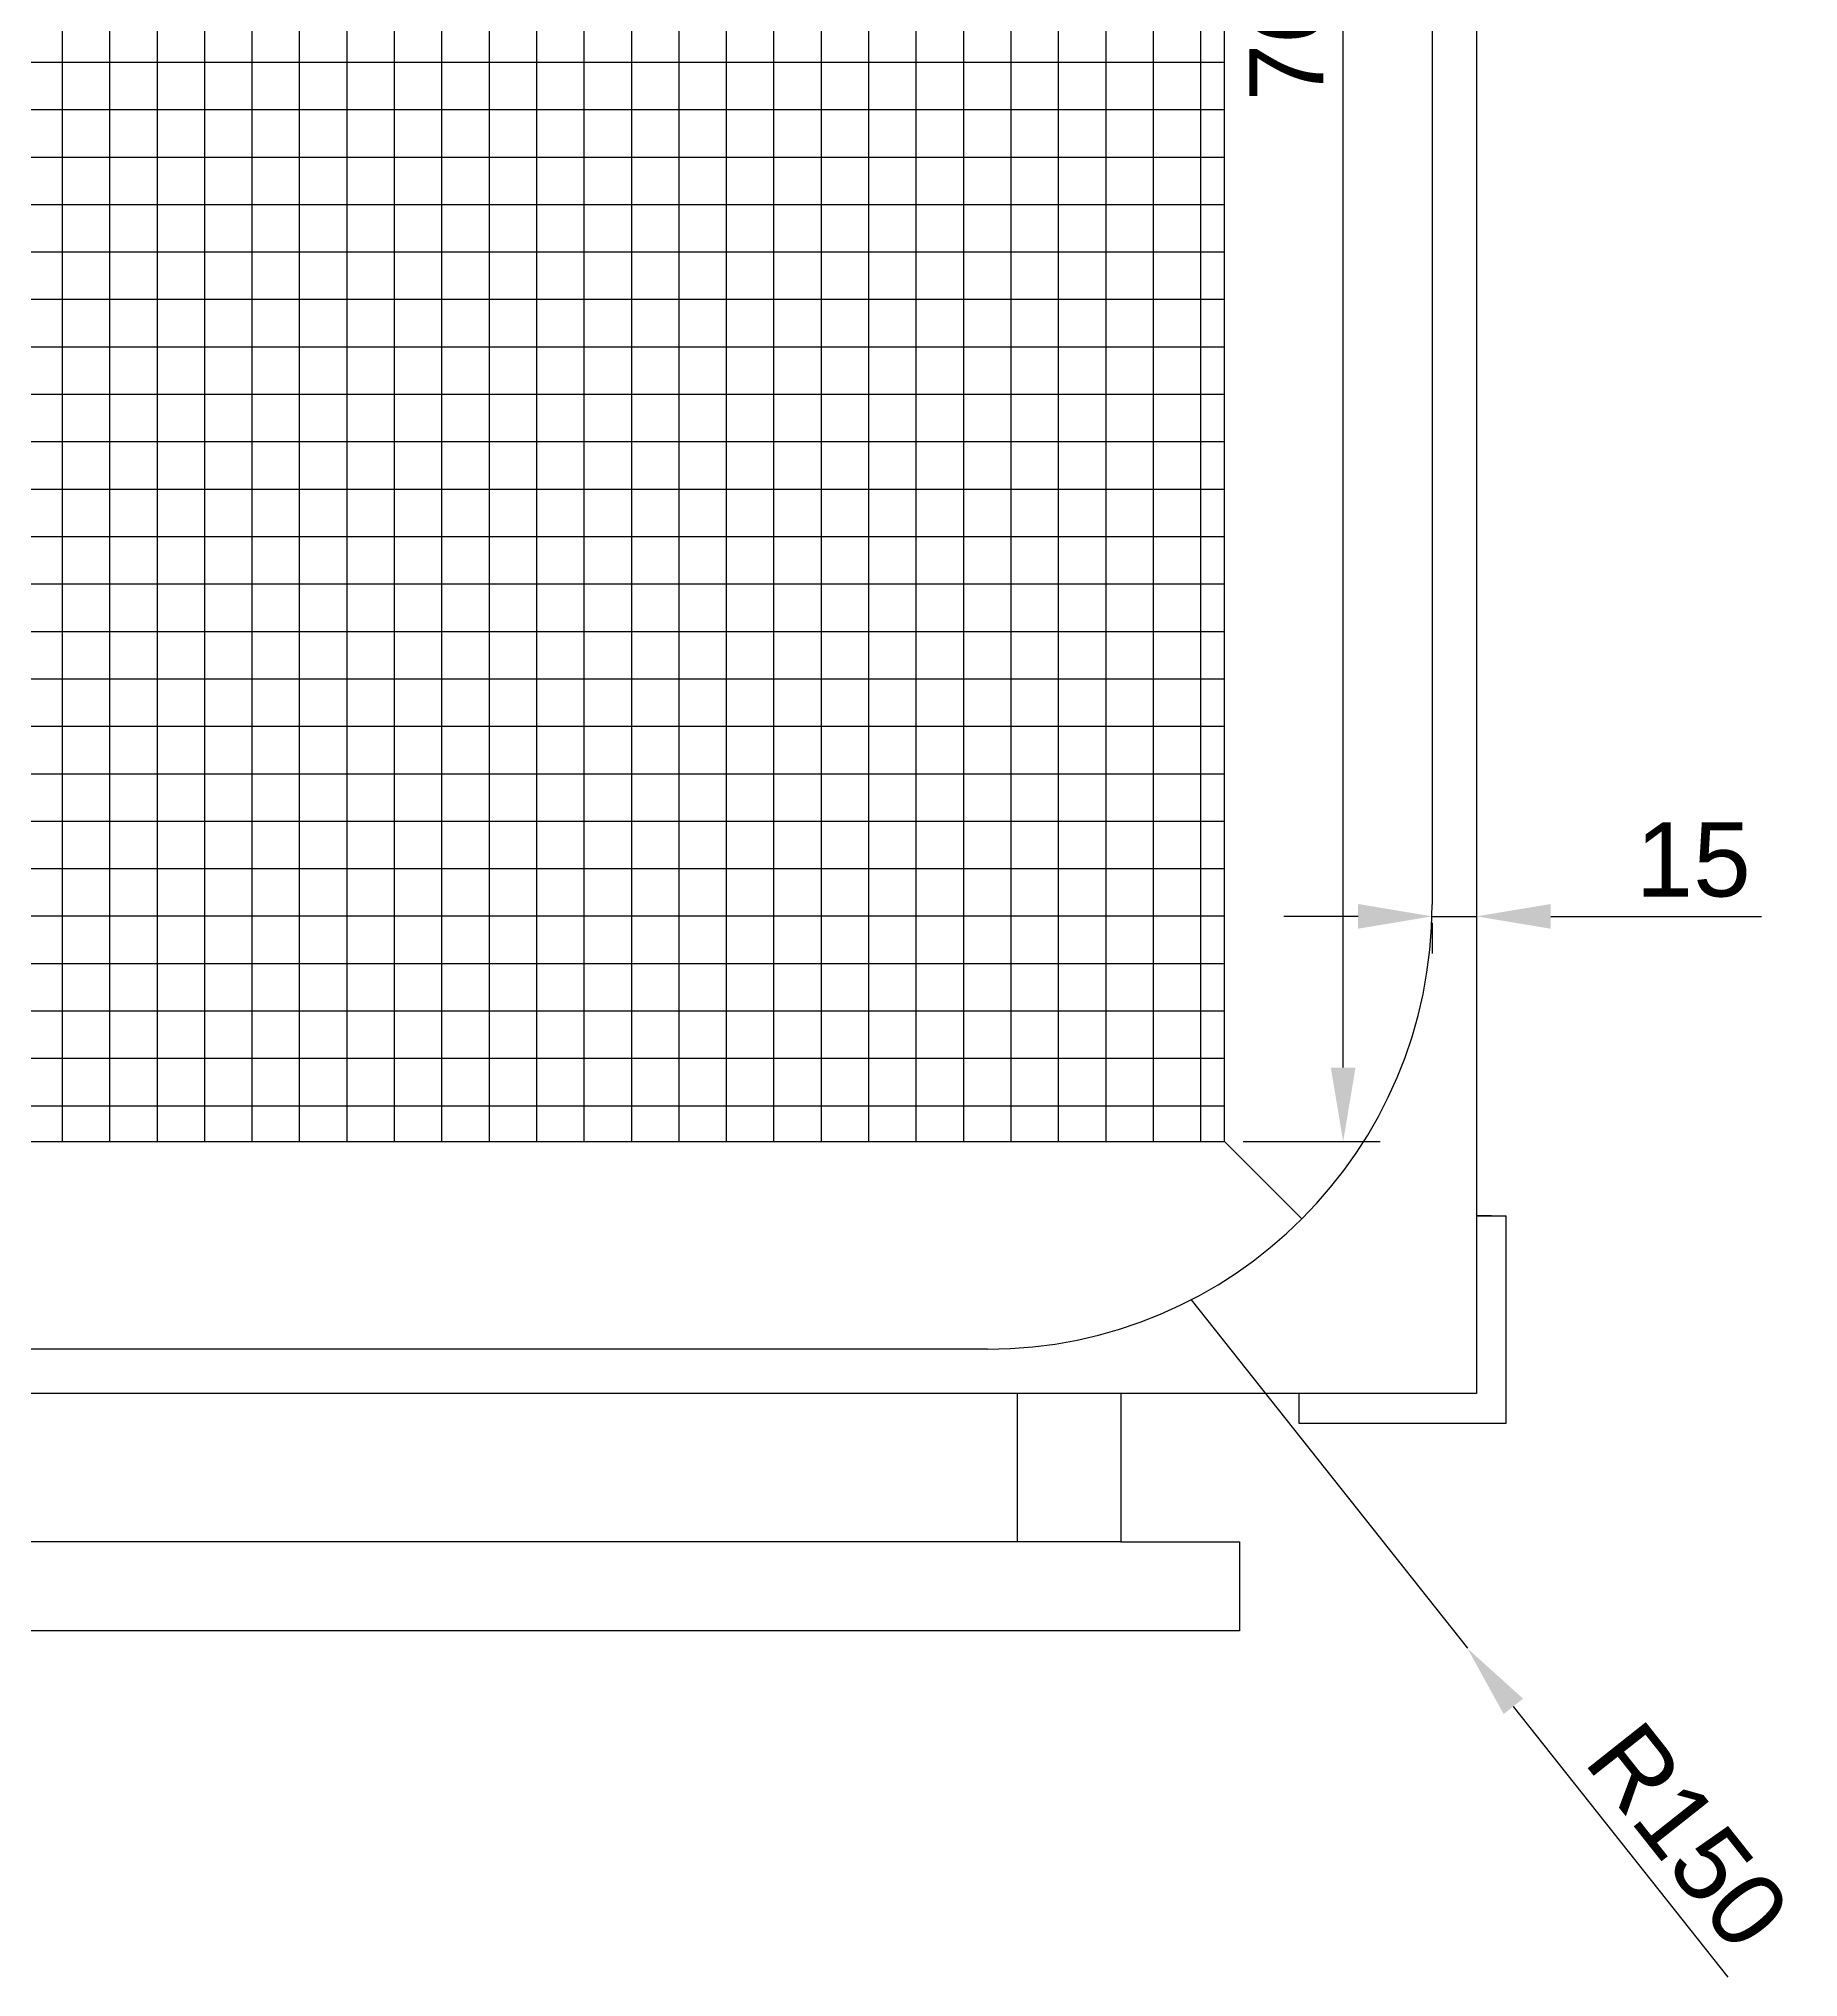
# Model space of a CAD drawing. Header units: millimetres. Extents: x 1887 to 5407, y 984 to 3911.
# Drawn here: x 4664 to 5258, y 984 to 1638 of the extents above; entities that cross this region are included whole.
import ezdxf

# ---------------------------------------------------------------- set-up
doc = ezdxf.new("R2010")
doc.units = ezdxf.units.MM
doc.styles.get("Standard").update_dxf_attribs({"font": 'arial.ttf'})
doc.dimstyles.new('Anotativo', dxfattribs={"dimscale": 0, "dimtxt": 2.5, "dimasz": 2.5, "dimexe": 1.25, "dimexo": 0.625, "dimtad": 1, "dimtxsty": 'Standard', "dimcen": 2.5, "dimadec": 0, "dimazin": 0, "dimtfac": 1, "dimtmove": 0, "dimatfit": 3, "dimfxl": 1, "dimarcsym": 0})

# ---------------------------------------------------------------- blocks, each defined once
blk = doc.blocks.new('*D49')
at = {"color": 0, "lineweight": -2, "transparency": 16777216}
for p, q in [((5070.44, 2025.62), (5116.69, 2025.62)), ((5104.19, 1290.62), (5104.19, 2000.62)), ((5070.44, 1265.62), (5116.69, 1265.62))]:
    blk.add_line(p, q, dxfattribs=at)
at = {"color": 0, "transparency": 16777216}
for points in [[(5100.02, 2000.62), (5108.35, 2000.62), (5104.19, 2025.62)], [(5100.02, 1290.62), (5108.35, 1290.62), (5104.19, 1265.62)]]:
    blk.add_solid(points, dxfattribs=at)
at = {"layer": 'Defpoints', "color": 0, "transparency": 16777216}
for p in [(5064.19, 2025.62), (5104.19, 2025.62), (5064.19, 1265.62)]:
    blk.add_point(p, dxfattribs=at)
at = {"color": 0, "transparency": 16777216, "insert": (5085.17, 1645.62), "char_height": 25, "attachment_point": 5, "rotation": 90}
blk.add_mtext('760', dxfattribs=at)
blk = doc.blocks.new('*D52')
at = {"color": 0, "lineweight": -2, "transparency": 16777216}
for p, q in [((5052.91, 1212.29), (5146.08, 1094.73)), ((5234, 983.77), (5161.6, 1075.14))]:
    blk.add_line(p, q, dxfattribs=at)
at = {"color": 0, "transparency": 16777216}
blk.add_solid([(5164.87, 1077.73), (5158.34, 1072.55), (5146.08, 1094.73)], dxfattribs=at)
at = {"layer": 'Defpoints', "color": 0, "transparency": 16777216}
for p in [(5052.91, 1212.29), (5146.08, 1094.73)]:
    blk.add_point(p, dxfattribs=at)
at = {"color": 0, "transparency": 16777216, "insert": (5220.47, 1031.47), "char_height": 25, "attachment_point": 5, "rotation": 308.39495}
blk.add_mtext('R150', dxfattribs=at)
blk = doc.blocks.new('*D54')
at = {"color": 0, "lineweight": -2, "transparency": 16777216}
for p, q in [((5109.19, 1341.61), (5084.19, 1341.61)), ((5134.19, 1341.61), (5149.19, 1341.61)), ((5174.19, 1341.61), (5245.34, 1341.61)), ((5134.19, 1339.37), (5134.19, 1329.11)), ((5149.19, 1339.37), (5149.19, 1329.11))]:
    blk.add_line(p, q, dxfattribs=at)
at = {"color": 0, "transparency": 16777216}
for points in [[(5109.19, 1345.77), (5109.19, 1337.44), (5134.19, 1341.61)], [(5174.19, 1345.77), (5174.19, 1337.44), (5149.19, 1341.61)]]:
    blk.add_solid(points, dxfattribs=at)
at = {"layer": 'Defpoints', "color": 0, "transparency": 16777216}
for p in [(5134.19, 1345.62), (5149.19, 1345.62), (5149.19, 1341.61)]:
    blk.add_point(p, dxfattribs=at)
at = {"color": 0, "transparency": 16777216, "insert": (5222.26, 1360.62), "char_height": 25, "attachment_point": 5}
blk.add_mtext('15', dxfattribs=at)

msp = doc.modelspace()

# ---------------------------------------------------------------- linework, layer by layer
at = {"color": 7}
for p, q in [((5149.19, 2110.624), (5149.19, 1180.624)), ((4672.19, 1265.624), (4672.19, 2025.624)), ((4688.19, 1265.624), (4688.19, 2025.624)), ((4704.19, 1265.624), (4704.19, 2025.624)), ((4720.19, 1265.624), (4720.19, 2025.624)), ((4736.19, 1265.624), (4736.19, 2025.624)), ((4752.19, 1265.624), (4752.19, 2025.624)), ((4768.19, 1265.624), (4768.19, 2025.624)), ((4784.19, 1265.624), (4784.19, 2025.624)), ((4800.19, 1265.624), (4800.19, 2025.624)), ((4816.19, 1265.624), (4816.19, 2025.624)), ((4832.19, 1265.624), (4832.19, 2025.624)), ((4848.19, 1265.624), (4848.19, 2025.624)), ((4864.19, 1265.624), (4864.19, 2025.624)), ((4880.19, 1265.624), (4880.19, 2025.624)), ((4896.19, 1265.624), (4896.19, 2025.624)), ((4912.19, 1265.624), (4912.19, 2025.624)), ((4928.19, 1265.624), (4928.19, 2025.624)), ((4944.19, 1265.624), (4944.19, 2025.624)), ((4960.19, 1265.624), (4960.19, 2025.624)), ((4976.19, 1265.624), (4976.19, 2025.624)), ((4992.19, 1265.624), (4992.19, 2025.624)), ((5008.19, 1265.624), (5008.19, 2025.624)), ((5024.19, 1265.624), (5024.19, 2025.624)), ((5040.19, 1265.624), (5040.19, 2025.624)), ((5056.19, 1265.624), (5056.19, 2025.624)), ((5064.19, 1265.624), (5064.19, 2025.624)), ((5134.19, 1945.624), (5134.19, 1345.624)), ((5064.19, 1629.624), (4304.19, 1629.624)), ((5064.19, 1613.624), (4304.19, 1613.624)), ((5064.19, 1597.624), (4304.19, 1597.624)), ((5064.19, 1581.624), (4304.19, 1581.624)), ((5064.19, 1565.624), (4304.19, 1565.624)), ((5064.19, 1549.624), (4304.19, 1549.624)), ((5064.19, 1533.624), (4304.19, 1533.624)), ((5064.19, 1517.624), (4304.19, 1517.624)), ((5064.19, 1501.624), (4304.19, 1501.624)), ((5064.19, 1485.624), (4304.19, 1485.624)), ((5064.19, 1469.624), (4304.19, 1469.624)), ((5064.19, 1453.624), (4304.19, 1453.624)), ((5064.19, 1437.624), (4304.19, 1437.624)), ((5064.19, 1421.624), (4304.19, 1421.624)), ((5064.19, 1405.624), (4304.19, 1405.624)), ((5064.19, 1389.624), (4304.19, 1389.624)), ((5064.19, 1373.624), (4304.19, 1373.624)), ((5064.19, 1357.624), (4304.19, 1357.624)), ((5064.19, 1341.624), (4304.19, 1341.624)), ((5064.19, 1325.624), (4304.19, 1325.624)), ((5064.19, 1309.624), (4304.19, 1309.624)), ((5064.19, 1293.624), (4304.19, 1293.624)), ((5064.19, 1277.624), (4304.19, 1277.624)), ((4304.19, 1265.624), (5064.19, 1265.624)), ((5090.256, 1239.558), (5064.19, 1265.624)), ((5154.19, 1240.624), (5149.19, 1240.624)), ((5149.19, 1240.587), (5159.19, 1240.587)), ((5159.19, 1170.624), (5159.19, 1240.587)), ((4984.19, 1195.624), (4384.19, 1195.624)), ((5149.19, 1180.624), (4219.19, 1180.624)), ((4994.19, 1180.624), (4994.19, 1130.624)), ((5029.19, 1180.624), (5029.19, 1130.624)), ((5149.19, 1180.624), (5029.19, 1180.624)), ((5089.19, 1180.624), (5089.19, 1170.624)), ((5089.19, 1170.624), (5159.19, 1170.624)), ((5029.19, 1130.624), (4299.19, 1130.624)), ((5029.19, 1130.624), (5069.19, 1130.624)), ((5069.19, 1130.624), (5069.19, 1100.624)), ((5069.19, 1100.624), (4299.19, 1100.624))]:
    msp.add_line(p, q, dxfattribs=at)
msp.add_arc((4984.19, 1345.624), 150, 270, 0, dxfattribs=at)

# ---------------------------------------------------------------- dimensions: what is measured, and where the dimension line sits
at = {"color": 1}
dim = msp.add_linear_dim(base=(5104.186, 2025.624), p1=(5064.19, 1265.624), p2=(5064.19, 2025.624), angle=90, dimstyle='Anotativo', dxfattribs=at)
dim.commit()
dim.dimension.update_dxf_attribs({"geometry": '*D49', "text_midpoint": (5085.171, 1645.624)})
dim = msp.add_linear_dim(base=(5149.19, 1341.606), p1=(5134.19, 1345.624), p2=(5149.19, 1345.624), dimstyle='Anotativo', dxfattribs=at)
dim.commit()
dim.dimension.update_dxf_attribs({"geometry": '*D54', "text_midpoint": (5222.263, 1360.62)})
dim = msp.add_radius_dim(center=(5052.913, 1212.294), mpoint=(5146.075, 1094.731), dimstyle='Anotativo', dxfattribs=at)
dim.commit()
dim.dimension.update_dxf_attribs({"geometry": '*D52', "text_midpoint": (5220.47, 1031.467)})

doc.saveas('drawing.dxf')
